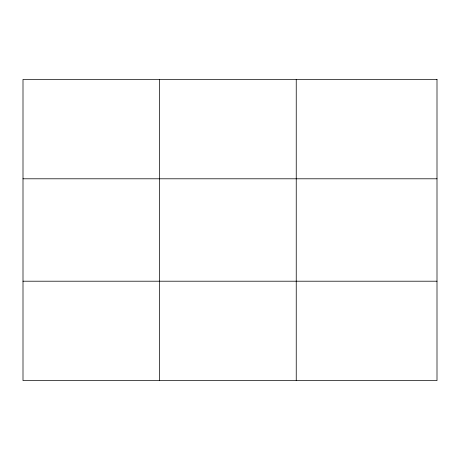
<?xml version="1.0" encoding="UTF-8"?>
<svg xmlns="http://www.w3.org/2000/svg" width="460" height="460" viewBox="0 0 460 460"><rect width="100%" height="100%" fill="white"/><g stroke="black" fill="none" stroke-linecap="round" stroke-linejoin="round"><path stroke-width="0.69" d="M159.62 380.598L159.62 79.402M296.24 380.598L296.24 79.402M23 178.796L437 178.796M23 281.204L437 281.204M437 79.402L437 380.598L23 380.598L23 79.402L437 79.402"/></g></svg>
